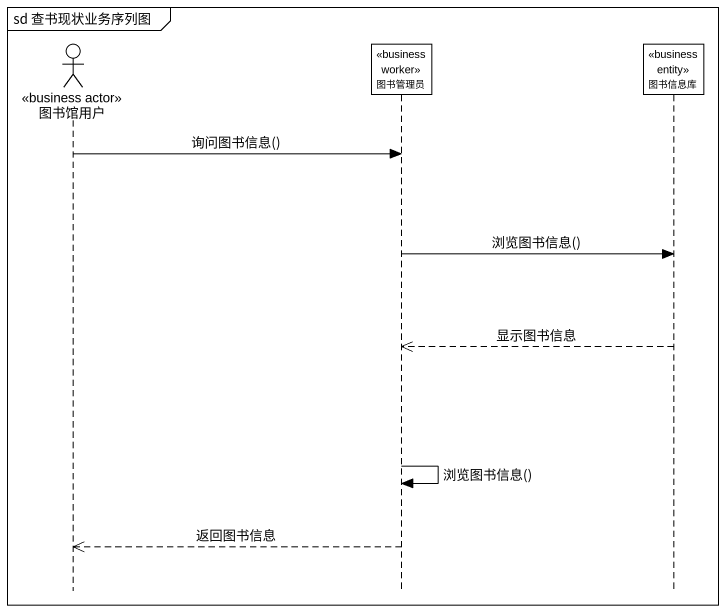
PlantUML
@startuml
mainframe sd 查书现状业务序列图
hide footbox
actor 图书馆用户 <<business actor>>
participant 图书管理员 <<business worker>>
participant 图书信息库 <<business entity>>

图书馆用户 -> 图书管理员 : 询问图书信息()
图书管理员 -> 图书信息库 : 浏览图书信息()
图书信息库 -->> 图书管理员 : 显示图书信息
图书管理员 -> 图书管理员 : 浏览图书信息()
图书管理员 -->> 图书馆用户 : 返回图书信息
@enduml
